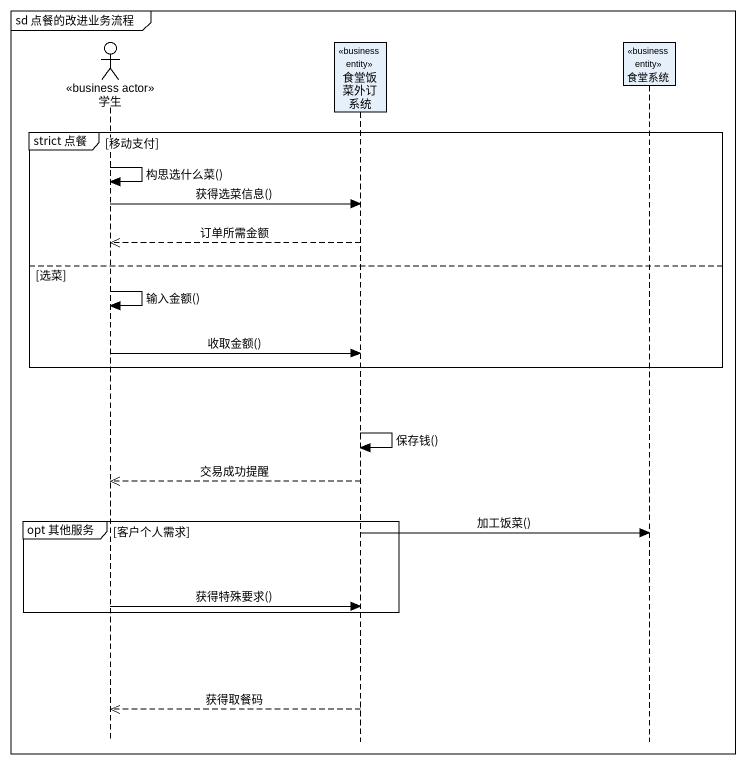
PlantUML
@startuml
mainframe sd 点餐的改进业务流程
hide footbox
actor 学生 <<business actor>>
participant 食堂饭菜外订系统 <<business entity>>
participant 食堂系统 <<business entity>>

group strict 点餐 [移动支付]
  学生 -> 学生 : 构思选什么菜()
  学生 -> 食堂饭菜外订系统 : 获得选菜信息()
  食堂饭菜外订系统 -->> 学生 : 订单所需金额
else 选菜
  学生 -> 学生 : 输入金额()
  学生 -> 食堂饭菜外订系统 : 收取金额()
end
食堂饭菜外订系统 -> 食堂饭菜外订系统 : 保存钱()
食堂饭菜外订系统 -->> 学生 : 交易成功提醒
group opt 其他服务 [客户个人需求]
  食堂饭菜外订系统 -> 食堂系统 : 加工饭菜()
  学生 -> 食堂饭菜外订系统 : 获得特殊要求()
end
食堂饭菜外订系统 -->> 学生 : 获得取餐码
@enduml
